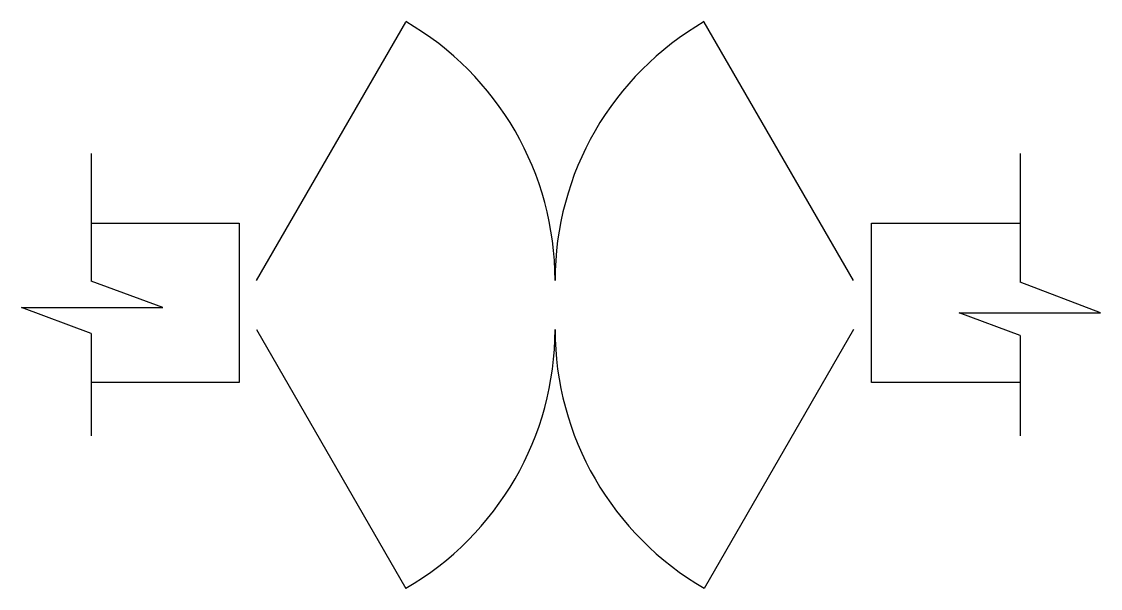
# Model space of a CAD drawing. Header units: metres. Extents: x 13445.5 to 13461.7, y 18463.5 to 18472.
import ezdxf

# ---------------------------------------------------------------- set-up
doc = ezdxf.new("R2010")
doc.units = ezdxf.units.M
doc.layers.add('PUB_DIM', color=90, linetype='Continuous')

msp = doc.modelspace()

# ---------------------------------------------------------------- linework, layer by layer
for points in [[(13446.53, 18468.96), (13448.76, 18468.96), (13448.76, 18466.56), (13446.53, 18466.56)], [(13460.53, 18466.56), (13458.29, 18466.56), (13458.29, 18468.96), (13460.53, 18468.96)]]:
    msp.add_lwpolyline(points)
at = {"layer": 'PUB_DIM'}
for p, q in [((13449.02, 18468.1), (13451.27, 18471.99)), ((13458.02, 18468.1), (13455.77, 18471.99)), ((13446.53, 18470.01), (13446.53, 18468.09)), ((13460.53, 18470.01), (13460.53, 18468.07)), ((13447.61, 18467.69), (13446.53, 18468.09)), ((13461.74, 18467.61), (13460.53, 18468.07)), ((13445.48, 18467.69), (13447.61, 18467.69)), ((13446.53, 18467.3), (13445.48, 18467.69)), ((13459.61, 18467.61), (13461.74, 18467.61)), ((13460.53, 18467.27), (13459.61, 18467.61)), ((13446.53, 18467.3), (13446.53, 18465.76)), ((13449.02, 18467.36), (13451.27, 18463.46)), ((13458.02, 18467.36), (13455.77, 18463.46)), ((13460.53, 18467.27), (13460.53, 18465.76))]:
    msp.add_line(p, q, dxfattribs=at)
for centre, start, end in [((13449.02, 18468.1), 0, 60), ((13458.02, 18468.1), 120, 180), ((13449.02, 18467.36), 300, 360), ((13458.02, 18467.36), 180, 240)]:
    msp.add_arc(centre, 4.5, start, end, dxfattribs=at)

doc.saveas('drawing.dxf')
